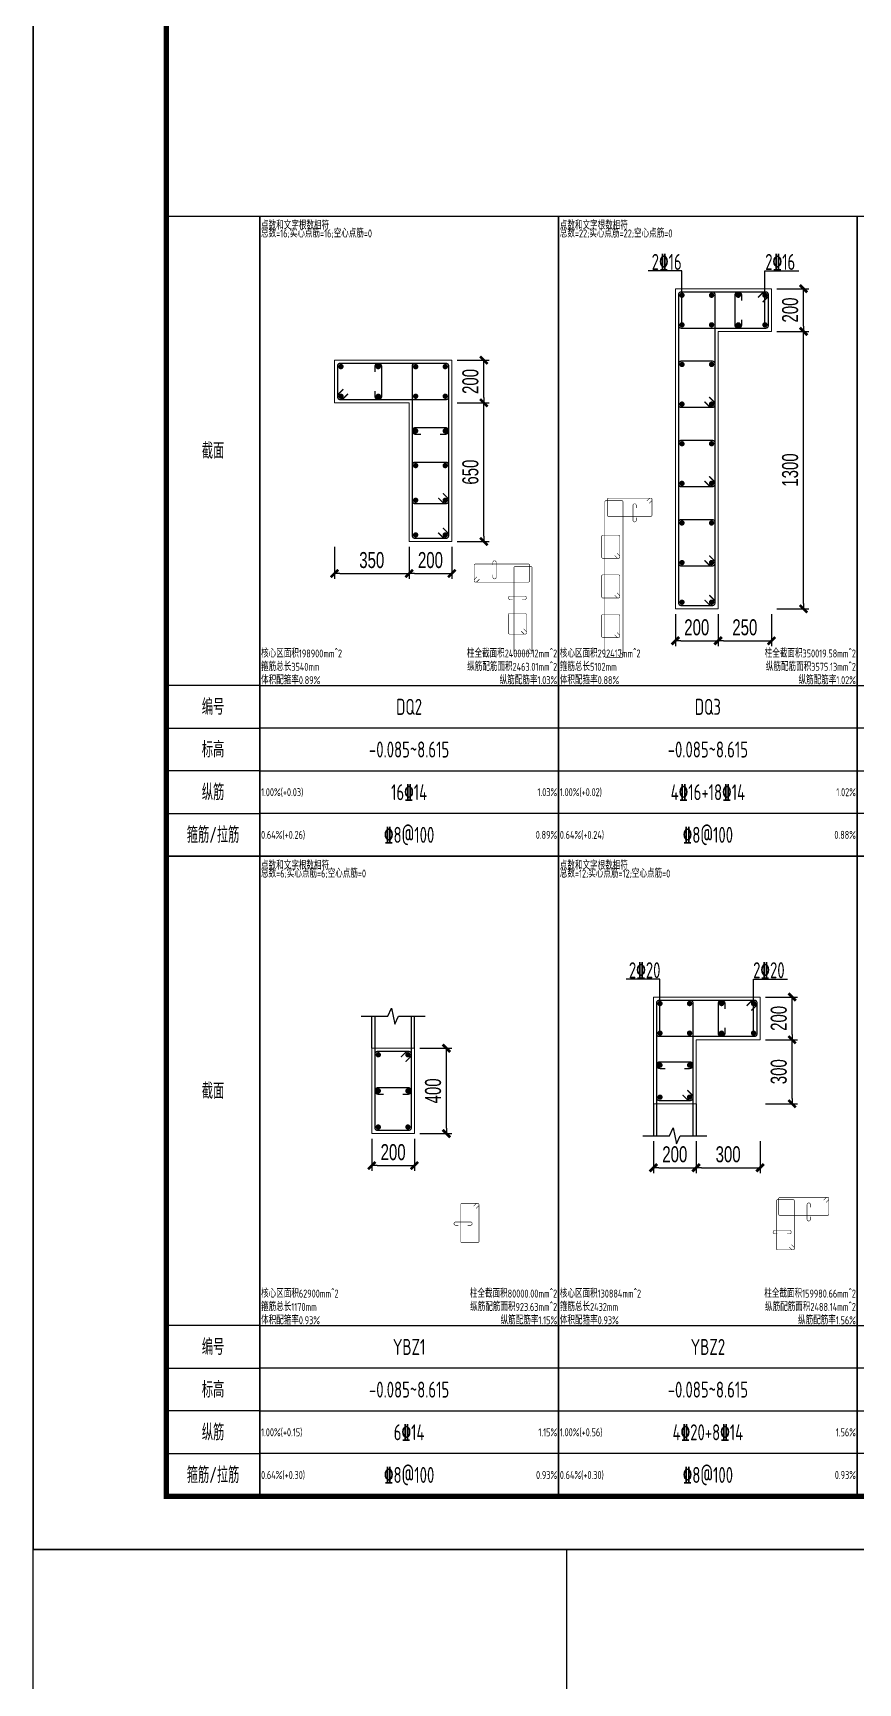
# Model space of a CAD drawing. Extents: x 393367 to 3005760, y 4998 to 826018.
# Drawn here: x 2339893 to 2355357, y 456062 to 486994 of the extents above; entities that cross this region are included whole.
import ezdxf
from ezdxf.enums import TextEntityAlignment as Align

# ---------------------------------------------------------------- set-up
doc = ezdxf.new("R2010")
doc.units = 0
doc.header["$LTSCALE"] = 1000
doc.layers.get('0').update_dxf_attribs({"linetype": 'CONTINUOUS'})
doc.layers.get('Defpoints').update_dxf_attribs({"linetype": 'CONTINUOUS'})
for name, color, linetype in [('-TK', 7, 'CONTINUOUS'), ('DIM', 3, 'CONTINUOUS'), ('link-墙筋', 6, 'CONTINUOUS'), ('outline-pdx', 7, 'CONTINUOUS'), ('TAB', 7, 'CONTINUOUS'), ('tab-表头', 127, 'CONTINUOUS'), ('z-计算配筋', 7, 'CONTINUOUS'), ('z-详图标注', 3, 'CONTINUOUS')]:
    doc.layers.add(name, color=color, linetype=linetype)
for name, color, linetype, lineweight in [('link', 6, 'CONTINUOUS', 18), ('outline', 7, 'CONTINUOUS', 18), ('REIN', 1, 'CONTINUOUS', 18)]:
    doc.layers.add(name, color=color, linetype=linetype, lineweight=lineweight)
doc.layers.add('yichutu', color=7, linetype='CONTINUOUS', true_color=0xffffff, plot=False)
doc.layers.add('配箍校核', color=34, linetype='CONTINUOUS', plot=False)
doc.styles.add('BW_Dim', font='Bweng.shx', dxfattribs={"width": 0.7, "bigfont": 'hztxt.shx'})
doc.styles.add('BW_Rein', font='Tssdeng.shx', dxfattribs={"width": 0.7, "bigfont": 'hztxt.shx'})
doc.styles.add('TSSD_Rein', font='Tssdeng.shx', dxfattribs={"width": 0.7, "bigfont": 'hztxt.shx'})
doc.dimstyles.new('Cyz_25_100', dxfattribs={"dimtxt": 300, "dimasz": 100, "dimexe": 100, "dimexo": 100, "dimgap": 100, "dimtad": 1, "dimdec": 0, "dimlfac": 0.25, "dimzin": 0, "dimdsep": 46, "dimtxsty": 'BW_Dim', "dimblk": '_bwk', "dimcen": 0, "dimclrt": 7, "dimadec": 0, "dimazin": 0, "dimtfac": 1, "dimtdec": 0, "dimtix": 1, "dimtmove": 2, "dimatfit": 0, "dimfxl": 1, "dimtolj": 1, "dimtzin": 0, "dimarcsym": 0})

# ---------------------------------------------------------------- blocks, each defined once
blk = doc.blocks.new('_bwk')
blk.add_line((-1, 0), (0, 0))
at = {"const_width": 0.5}
blk.add_lwpolyline([(-0.7, -0.7), (0.7, 0.7)], dxfattribs=at)
blk = doc.blocks.new('*D136')
at = {"layer": 'Defpoints', "color": 0}
for p in [(2347743, 480062), (2348343, 480062), (2347743, 477462)]:
    blk.add_point(p, dxfattribs=at)
at = {"layer": 'z-详图标注', "color": 0, "lineweight": -2}
for p, q in [((2347843, 480062), (2348443, 480062)), ((2348343, 477562), (2348343, 479962)), ((2347843, 477462), (2348443, 477462))]:
    blk.add_line(p, q, dxfattribs=at)
at = {"layer": 'z-详图标注', "color": 0, "lineweight": -2, "xscale": 100, "yscale": 100, "zscale": 100}
for p, rotation in [((2348343, 480062), 90), ((2348343, 477462), 270)]:
    blk.add_blockref('_bwk', p, dxfattribs=dict(at, rotation=rotation))
at = {"layer": 'z-详图标注', "color": 7, "insert": (2348093, 478762), "char_height": 300, "attachment_point": 5, "rotation": 90, "style": 'BW_Dim'}
blk.add_mtext('\\A1;650', dxfattribs=at)
blk = doc.blocks.new('*D137')
at = {"layer": 'Defpoints', "color": 0}
for p in [(2347743, 480862), (2348343, 480862), (2347743, 480062)]:
    blk.add_point(p, dxfattribs=at)
at = {"layer": 'z-详图标注', "color": 0, "lineweight": -2}
for p, q in [((2347843, 480862), (2348443, 480862)), ((2348343, 480162), (2348343, 480762)), ((2347843, 480062), (2348443, 480062))]:
    blk.add_line(p, q, dxfattribs=at)
at = {"layer": 'z-详图标注', "color": 0, "lineweight": -2, "xscale": 100, "yscale": 100, "zscale": 100}
for p, rotation in [((2348343, 480862), 90), ((2348343, 480062), 270)]:
    blk.add_blockref('_bwk', p, dxfattribs=dict(at, rotation=rotation))
at = {"layer": 'z-详图标注', "color": 7, "insert": (2348093, 480462), "char_height": 300, "attachment_point": 5, "rotation": 90, "style": 'BW_Dim'}
blk.add_mtext('\\A1;200', dxfattribs=at)
blk = doc.blocks.new('*D138')
at = {"layer": 'Defpoints', "color": 0}
for p in [(2345543, 477462), (2346943, 477462), (2346943, 476862)]:
    blk.add_point(p, dxfattribs=at)
at = {"layer": 'z-详图标注', "color": 0, "lineweight": -2}
for p, q in [((2345543, 477362), (2345543, 476762)), ((2346943, 477362), (2346943, 476762)), ((2345643, 476862), (2346843, 476862))]:
    blk.add_line(p, q, dxfattribs=at)
at = {"layer": 'z-详图标注', "color": 0, "lineweight": -2, "xscale": 100, "yscale": 100, "zscale": 100, "rotation": 180}
blk.add_blockref('_bwk', (2345543, 476862), dxfattribs=at)
at = {"layer": 'z-详图标注', "color": 0, "lineweight": -2, "xscale": 100, "yscale": 100, "zscale": 100}
blk.add_blockref('_bwk', (2346943, 476862), dxfattribs=at)
at = {"layer": 'z-详图标注', "color": 7, "insert": (2346243, 477112), "char_height": 300, "attachment_point": 5, "style": 'BW_Dim'}
blk.add_mtext('\\A1;350', dxfattribs=at)
blk = doc.blocks.new('*D139')
at = {"layer": 'Defpoints', "color": 0}
for p in [(2346943, 477462), (2347743, 477462), (2347743, 476862)]:
    blk.add_point(p, dxfattribs=at)
at = {"layer": 'z-详图标注', "color": 0, "lineweight": -2}
for p, q in [((2346943, 477362), (2346943, 476762)), ((2347743, 477362), (2347743, 476762)), ((2347043, 476862), (2347643, 476862))]:
    blk.add_line(p, q, dxfattribs=at)
at = {"layer": 'z-详图标注', "color": 0, "lineweight": -2, "xscale": 100, "yscale": 100, "zscale": 100, "rotation": 180}
blk.add_blockref('_bwk', (2346943, 476862), dxfattribs=at)
at = {"layer": 'z-详图标注', "color": 0, "lineweight": -2, "xscale": 100, "yscale": 100, "zscale": 100}
blk.add_blockref('_bwk', (2347743, 476862), dxfattribs=at)
at = {"layer": 'z-详图标注', "color": 7, "insert": (2347343, 477112), "char_height": 300, "attachment_point": 5, "style": 'BW_Dim'}
blk.add_mtext('\\A1;200', dxfattribs=at)
blk = doc.blocks.new('*D185')
at = {"layer": 'Defpoints', "color": 0, "transparency": 16777216}
for p in [(2347043, 467962), (2347643, 467962), (2347043, 466362)]:
    blk.add_point(p, dxfattribs=at)
at = {"layer": 'z-详图标注', "color": 0, "lineweight": -2, "transparency": 16777216}
for p, q in [((2347143, 467962), (2347743, 467962)), ((2347643, 466462), (2347643, 467862)), ((2347143, 466362), (2347743, 466362))]:
    blk.add_line(p, q, dxfattribs=at)
at = {"layer": 'z-详图标注', "color": 0, "lineweight": -2, "transparency": 16777216, "xscale": 100, "yscale": 100, "zscale": 100}
for p, rotation in [((2347643, 467962), 90), ((2347643, 466362), 270)]:
    blk.add_blockref('_bwk', p, dxfattribs=dict(at, rotation=rotation))
at = {"layer": 'z-详图标注', "color": 7, "transparency": 16777216, "insert": (2347393, 467162), "char_height": 300, "attachment_point": 5, "rotation": 90, "style": 'BW_Dim'}
blk.add_mtext('\\A1;400', dxfattribs=at)
blk = doc.blocks.new('*D186')
at = {"layer": 'Defpoints', "color": 0, "transparency": 16777216}
for p in [(2346243, 466362), (2347043, 466362), (2347043, 465762)]:
    blk.add_point(p, dxfattribs=at)
at = {"layer": 'z-详图标注', "color": 0, "lineweight": -2, "transparency": 16777216}
for p, q in [((2346243, 466262), (2346243, 465662)), ((2347043, 466262), (2347043, 465662)), ((2346343, 465762), (2346943, 465762))]:
    blk.add_line(p, q, dxfattribs=at)
at = {"layer": 'z-详图标注', "color": 0, "lineweight": -2, "transparency": 16777216, "xscale": 100, "yscale": 100, "zscale": 100, "rotation": 180}
blk.add_blockref('_bwk', (2346243, 465762), dxfattribs=at)
at = {"layer": 'z-详图标注', "color": 0, "lineweight": -2, "transparency": 16777216, "xscale": 100, "yscale": 100, "zscale": 100}
blk.add_blockref('_bwk', (2347043, 465762), dxfattribs=at)
at = {"layer": 'z-详图标注', "color": 7, "transparency": 16777216, "insert": (2346643, 466012), "char_height": 300, "attachment_point": 5, "style": 'BW_Dim'}
blk.add_mtext('\\A1;200', dxfattribs=at)
blk = doc.blocks.new('*D187')
at = {"layer": 'Defpoints', "color": 0, "transparency": 16777216}
for p in [(2353523, 468122), (2354123, 468122), (2353523, 466922)]:
    blk.add_point(p, dxfattribs=at)
at = {"layer": 'z-详图标注', "color": 0, "lineweight": -2, "transparency": 16777216}
for p, q in [((2353623, 468122), (2354223, 468122)), ((2354123, 467022), (2354123, 468022)), ((2353623, 466922), (2354223, 466922))]:
    blk.add_line(p, q, dxfattribs=at)
at = {"layer": 'z-详图标注', "color": 0, "lineweight": -2, "transparency": 16777216, "xscale": 100, "yscale": 100, "zscale": 100}
for p, rotation in [((2354123, 468122), 90), ((2354123, 466922), 270)]:
    blk.add_blockref('_bwk', p, dxfattribs=dict(at, rotation=rotation))
at = {"layer": 'z-详图标注', "color": 7, "transparency": 16777216, "insert": (2353873, 467522), "char_height": 300, "attachment_point": 5, "rotation": 90, "style": 'BW_Dim'}
blk.add_mtext('\\A1;300', dxfattribs=at)
blk = doc.blocks.new('*D188')
at = {"layer": 'Defpoints', "color": 0, "transparency": 16777216}
for p in [(2353523, 468922), (2354123, 468922), (2353523, 468122)]:
    blk.add_point(p, dxfattribs=at)
at = {"layer": 'z-详图标注', "color": 0, "lineweight": -2, "transparency": 16777216}
for p, q in [((2353623, 468922), (2354223, 468922)), ((2354123, 468222), (2354123, 468822)), ((2353623, 468122), (2354223, 468122))]:
    blk.add_line(p, q, dxfattribs=at)
at = {"layer": 'z-详图标注', "color": 0, "lineweight": -2, "transparency": 16777216, "xscale": 100, "yscale": 100, "zscale": 100}
for p, rotation in [((2354123, 468922), 90), ((2354123, 468122), 270)]:
    blk.add_blockref('_bwk', p, dxfattribs=dict(at, rotation=rotation))
at = {"layer": 'z-详图标注', "color": 7, "transparency": 16777216, "insert": (2353873, 468522), "char_height": 300, "attachment_point": 5, "rotation": 90, "style": 'BW_Dim'}
blk.add_mtext('\\A1;200', dxfattribs=at)
blk = doc.blocks.new('*D189')
at = {"layer": 'Defpoints', "color": 0, "transparency": 16777216}
for p in [(2351523, 466322), (2352323, 466322), (2352323, 465722)]:
    blk.add_point(p, dxfattribs=at)
at = {"layer": 'z-详图标注', "color": 0, "lineweight": -2, "transparency": 16777216}
for p, q in [((2351523, 466222), (2351523, 465622)), ((2352323, 466222), (2352323, 465622)), ((2351623, 465722), (2352223, 465722))]:
    blk.add_line(p, q, dxfattribs=at)
at = {"layer": 'z-详图标注', "color": 0, "lineweight": -2, "transparency": 16777216, "xscale": 100, "yscale": 100, "zscale": 100, "rotation": 180}
blk.add_blockref('_bwk', (2351523, 465722), dxfattribs=at)
at = {"layer": 'z-详图标注', "color": 0, "lineweight": -2, "transparency": 16777216, "xscale": 100, "yscale": 100, "zscale": 100}
blk.add_blockref('_bwk', (2352323, 465722), dxfattribs=at)
at = {"layer": 'z-详图标注', "color": 7, "transparency": 16777216, "insert": (2351923, 465972), "char_height": 300, "attachment_point": 5, "style": 'BW_Dim'}
blk.add_mtext('\\A1;200', dxfattribs=at)
blk = doc.blocks.new('*D190')
at = {"layer": 'Defpoints', "color": 0, "transparency": 16777216}
for p in [(2352323, 466322), (2353523, 466322), (2353523, 465722)]:
    blk.add_point(p, dxfattribs=at)
at = {"layer": 'z-详图标注', "color": 0, "lineweight": -2, "transparency": 16777216}
for p, q in [((2352323, 466222), (2352323, 465622)), ((2353523, 466222), (2353523, 465622)), ((2352423, 465722), (2353423, 465722))]:
    blk.add_line(p, q, dxfattribs=at)
at = {"layer": 'z-详图标注', "color": 0, "lineweight": -2, "transparency": 16777216, "xscale": 100, "yscale": 100, "zscale": 100, "rotation": 180}
blk.add_blockref('_bwk', (2352323, 465722), dxfattribs=at)
at = {"layer": 'z-详图标注', "color": 0, "lineweight": -2, "transparency": 16777216, "xscale": 100, "yscale": 100, "zscale": 100}
blk.add_blockref('_bwk', (2353523, 465722), dxfattribs=at)
at = {"layer": 'z-详图标注', "color": 7, "transparency": 16777216, "insert": (2352923, 465972), "char_height": 300, "attachment_point": 5, "style": 'BW_Dim'}
blk.add_mtext('\\A1;300', dxfattribs=at)
blk = doc.blocks.new('A1')
blk.add_lwpolyline([(0, 59400), (0, 0), (84100, 0), (84100, 59400)], close=True)
at = {"const_width": 100}
blk.add_lwpolyline([(2500, 58400), (2500, 1000), (83100, 1000), (83100, 58400)], close=True, dxfattribs=at)
blk = doc.blocks.new('*D490')
at = {"layer": 'Defpoints', "color": 0}
for p in [(2353736, 481401), (2354336, 481401), (2353736, 476201)]:
    blk.add_point(p, dxfattribs=at)
at = {"layer": 'z-详图标注', "color": 0, "lineweight": -2}
for p, q in [((2353836, 481401), (2354436, 481401)), ((2354336, 476301), (2354336, 481301)), ((2353836, 476201), (2354436, 476201))]:
    blk.add_line(p, q, dxfattribs=at)
at = {"layer": 'z-详图标注', "color": 0, "lineweight": -2, "xscale": 100, "yscale": 100, "zscale": 100}
for p, rotation in [((2354336, 481401), 90), ((2354336, 476201), 270)]:
    blk.add_blockref('_bwk', p, dxfattribs=dict(at, rotation=rotation))
at = {"layer": 'z-详图标注', "color": 7, "insert": (2354086, 478801), "char_height": 300, "attachment_point": 5, "rotation": 90, "style": 'BW_Dim'}
blk.add_mtext('\\A1;1300', dxfattribs=at)
blk = doc.blocks.new('*D491')
at = {"layer": 'Defpoints', "color": 0}
for p in [(2353736, 482201), (2354336, 482201), (2353736, 481401)]:
    blk.add_point(p, dxfattribs=at)
at = {"layer": 'z-详图标注', "color": 0, "lineweight": -2}
for p, q in [((2353836, 482201), (2354436, 482201)), ((2354336, 481501), (2354336, 482101)), ((2353836, 481401), (2354436, 481401))]:
    blk.add_line(p, q, dxfattribs=at)
at = {"layer": 'z-详图标注', "color": 0, "lineweight": -2, "xscale": 100, "yscale": 100, "zscale": 100}
for p, rotation in [((2354336, 482201), 90), ((2354336, 481401), 270)]:
    blk.add_blockref('_bwk', p, dxfattribs=dict(at, rotation=rotation))
at = {"layer": 'z-详图标注', "color": 7, "insert": (2354086, 481801), "char_height": 300, "attachment_point": 5, "rotation": 90, "style": 'BW_Dim'}
blk.add_mtext('\\A1;200', dxfattribs=at)
blk = doc.blocks.new('*D492')
at = {"layer": 'Defpoints', "color": 0}
for p in [(2351935, 476201), (2352735, 476201), (2352735, 475601)]:
    blk.add_point(p, dxfattribs=at)
at = {"layer": 'z-详图标注', "color": 0, "lineweight": -2}
for p, q in [((2351935, 476101), (2351935, 475501)), ((2352735, 476101), (2352735, 475501)), ((2352035, 475601), (2352635, 475601))]:
    blk.add_line(p, q, dxfattribs=at)
at = {"layer": 'z-详图标注', "color": 0, "lineweight": -2, "xscale": 100, "yscale": 100, "zscale": 100, "rotation": 180}
blk.add_blockref('_bwk', (2351935, 475601), dxfattribs=at)
at = {"layer": 'z-详图标注', "color": 0, "lineweight": -2, "xscale": 100, "yscale": 100, "zscale": 100}
blk.add_blockref('_bwk', (2352735, 475601), dxfattribs=at)
at = {"layer": 'z-详图标注', "color": 7, "insert": (2352335, 475851), "char_height": 300, "attachment_point": 5, "style": 'BW_Dim'}
blk.add_mtext('\\A1;200', dxfattribs=at)
blk = doc.blocks.new('*D493')
at = {"layer": 'Defpoints', "color": 0}
for p in [(2352735, 476201), (2353736, 476201), (2353736, 475601)]:
    blk.add_point(p, dxfattribs=at)
at = {"layer": 'z-详图标注', "color": 0, "lineweight": -2}
for p, q in [((2352735, 476101), (2352735, 475501)), ((2353736, 476101), (2353736, 475501)), ((2352835, 475601), (2353636, 475601))]:
    blk.add_line(p, q, dxfattribs=at)
at = {"layer": 'z-详图标注', "color": 0, "lineweight": -2, "xscale": 100, "yscale": 100, "zscale": 100, "rotation": 180}
blk.add_blockref('_bwk', (2352735, 475601), dxfattribs=at)
at = {"layer": 'z-详图标注', "color": 0, "lineweight": -2, "xscale": 100, "yscale": 100, "zscale": 100}
blk.add_blockref('_bwk', (2353736, 475601), dxfattribs=at)
at = {"layer": 'z-详图标注', "color": 7, "insert": (2353236, 475851), "char_height": 300, "attachment_point": 5, "style": 'BW_Dim'}
blk.add_mtext('\\A1;250', dxfattribs=at)
blk = doc.blocks.new('yct-841-594-84100-59400-100-1000')
at = {"layer": 'yichutu', "color": 7, "true_color": 0xffffff}
blk.add_lwpolyline([(0, 0), (0, 59400), (84100, 59400), (84100, 0)], close=True, dxfattribs=at)

msp = doc.modelspace()

# ---------------------------------------------------------------- linework, layer by layer
at = {"layer": '-TK'}
msp.add_line((2342393.38356, 458562.12225), (2415993.38356, 458562.12225), dxfattribs=at)
at = {"layer": 'DIM', "color": 5, "linetype": 'ByBlock'}
msp.add_lwpolyline([(2339893.38356, 458562.12225), (2349893.38356, 458562.12225), (2349893.38356, 448562.12225), (2339893.38356, 448562.12225)], close=True, dxfattribs=at)
at = {"layer": 'link', "color": 1}
for points, const_width in [([(2353569.77472, 481946.23555), (2353661.6986, 482038.15943, 0.1989123674), (2353675.75748, 482072.10056), (2353675.75748, 482092.60666, 0.4142135624), (2353627.75748, 482140.60666), (2352043.36646, 482140.60666, 0.4142135624), (2351995.36646, 482092.60666), (2351995.36646, 481508.60666, 0.4142135624), (2352043.36646, 481460.60666), (2353627.75748, 481460.60666, 0.4142135624), (2353675.75748, 481508.60666), (2353675.75748, 482092.60666, 0.4142135624), (2353627.75748, 482140.60666), (2353607.25138, 482140.60666, 0.1989123674), (2353573.31025, 482126.54778), (2353481.38637, 482034.6239)], 25), ([(2352480.99536, 476366.58878), (2352572.91924, 476274.6649, 0.1989123674), (2352606.86037, 476260.60603), (2352627.36646, 476260.60603, 0.4142135624), (2352675.36646, 476308.60603), (2352675.36646, 482092.60666, 0.4142135624), (2352627.36646, 482140.60666), (2352043.36646, 482140.60666, 0.4142135624), (2351995.36646, 482092.60666), (2351995.36646, 476308.60603, 0.4142135624), (2352043.36646, 476260.60603), (2352627.36646, 476260.60603, 0.4142135624), (2352675.36646, 476308.60603), (2352675.36646, 476329.11212, 0.1989123674), (2352661.30759, 476363.05325), (2352569.38371, 476454.97713)], 25), ([(2345709.36631, 480316.49455), (2345617.44243, 480224.57066, 0.1989123674), (2345603.38356, 480190.62954), (2345603.38356, 480170.12344, 0.4142135624), (2345651.38356, 480122.12344), (2347635.38355, 480122.12344, 0.4142135624), (2347683.38355, 480170.12344), (2347683.38355, 480754.12344, 0.4142135624), (2347635.38355, 480802.12344), (2345651.38356, 480802.12344, 0.4142135624), (2345603.38356, 480754.12344), (2345603.38356, 480170.12344, 0.4142135624), (2345651.38356, 480122.12344), (2345671.88965, 480122.12344, 0.1989123674), (2345705.83078, 480136.18232), (2345797.75466, 480228.1062)], 25), ([(2347489.01245, 477628.10381), (2347580.93633, 477536.17993, 0.1989123674), (2347614.87746, 477522.12105), (2347635.38355, 477522.12105, 0.4142135624), (2347683.38355, 477570.12105), (2347683.38355, 480754.12344, 0.4142135624), (2347635.38355, 480802.12344), (2347051.38355, 480802.12344, 0.4142135624), (2347003.38355, 480754.12344), (2347003.38355, 477570.12105, 0.4142135624), (2347051.38355, 477522.12105), (2347635.38355, 477522.12105, 0.4142135624), (2347683.38355, 477570.12105), (2347683.38355, 477590.62715, 0.1989123674), (2347669.32468, 477624.56828), (2347577.4008, 477716.49216)], 25), ([(2350855.01112, 475341.80736), (2350900.97306, 475295.84542, 0.1989123674), (2350917.94363, 475288.81598), (2350928.19667, 475288.81598, 0.4142135624), (2350952.19667, 475312.81598), (2350952.19667, 478204.81629, 0.4142135624), (2350928.19667, 478228.81629), (2350636.19667, 478228.81629, 0.4142135624), (2350612.19667, 478204.81629), (2350612.19667, 475312.81598, 0.4142135624), (2350636.19667, 475288.81598), (2350928.19667, 475288.81598, 0.4142135624), (2350952.19667, 475312.81598), (2350952.19667, 475323.06903, 0.1989123674), (2350945.16724, 475340.03959), (2350899.2053, 475386.00153)], 10), ([(2351444.4008, 478176.63074), (2351490.36274, 478222.59268, 0.1989123674), (2351497.39218, 478239.56325), (2351497.39218, 478249.81629, 0.4142135624), (2351473.39218, 478273.81629), (2350681.19667, 478273.81629, 0.4142135624), (2350657.19667, 478249.81629), (2350657.19667, 477957.81629, 0.4142135624), (2350681.19667, 477933.81629), (2351473.39218, 477933.81629, 0.4142135624), (2351497.39218, 477957.81629), (2351497.39218, 478249.81629, 0.4142135624), (2351473.39218, 478273.81629), (2351463.13913, 478273.81629, 0.1989123674), (2351446.16857, 478266.78686), (2351400.20663, 478220.82492)], 10), ([(2348216.29273, 476797.56727), (2348170.33079, 476751.60533, 0.1989123674), (2348163.30135, 476734.63476), (2348163.30135, 476724.38172, 0.4142135624), (2348187.30135, 476700.38172), (2349179.30135, 476700.38172, 0.4142135624), (2349203.30135, 476724.38172), (2349203.30135, 477016.38172, 0.4142135624), (2349179.30135, 477040.38172), (2348187.30135, 477040.38172, 0.4142135624), (2348163.30135, 477016.38172), (2348163.30135, 476724.38172, 0.4142135624), (2348187.30135, 476700.38172), (2348197.5544, 476700.38172, 0.1989123674), (2348214.52496, 476707.41115), (2348260.4869, 476753.37309)], 10), ([(2349151.11579, 475408.3719), (2349197.07774, 475362.40996, 0.1989123674), (2349214.0483, 475355.38052), (2349224.30135, 475355.38052, 0.4142135624), (2349248.30135, 475379.38052), (2349248.30135, 476971.38172, 0.4142135624), (2349224.30135, 476995.38172), (2348932.30135, 476995.38172, 0.4142135624), (2348908.30135, 476971.38172), (2348908.30135, 475379.38052, 0.4142135624), (2348932.30135, 475355.38052), (2349224.30135, 475355.38052, 0.4142135624), (2349248.30135, 475379.38052), (2349248.30135, 475389.63357, 0.1989123674), (2349241.27191, 475406.60413), (2349195.30997, 475452.56607)], 10), ([(2353356.74605, 468667.63818), (2353448.66993, 468759.56206, 0.1989123674), (2353462.7288, 468793.50319), (2353462.7288, 468814.00929, 0.4142135624), (2353414.7288, 468862.00929), (2351631.1155, 468862.00929, 0.4142135624), (2351583.1155, 468814.00929), (2351583.1155, 468230.00929, 0.4142135624), (2351631.1155, 468182.00929), (2353414.7288, 468182.00929, 0.4142135624), (2353462.7288, 468230.00929), (2353462.7288, 468814.00929, 0.4142135624), (2353414.7288, 468862.00929), (2353394.22271, 468862.00929, 0.1989123674), (2353360.28158, 468847.95041), (2353268.3577, 468756.02653)], 25), ([(2352068.7444, 467087.99204), (2352160.66828, 466996.06816, 0.1989123674), (2352194.60941, 466982.00929), (2352215.1155, 466982.00929, 0.4142135624), (2352263.1155, 467030.00929), (2352263.1155, 468814.00929, 0.4142135624), (2352215.1155, 468862.00929), (2351631.1155, 468862.00929, 0.4142135624), (2351583.1155, 468814.00929), (2351583.1155, 467030.00929, 0.4142135624), (2351631.1155, 466982.00929), (2352215.1155, 466982.00929, 0.4142135624), (2352263.1155, 467030.00929), (2352263.1155, 467050.51538, 0.1989123674), (2352249.05663, 467084.45651), (2352157.13275, 467176.38039)], 25), ([(2346789.01245, 467796.13949), (2346880.93633, 467888.06337, -0.1989123674), (2346914.87746, 467902.12225), (2346935.38356, 467902.12225, -0.4142135624), (2346983.38356, 467854.12225), (2346983.38356, 466470.12225, -0.4142135624), (2346935.38356, 466422.12225), (2346351.38356, 466422.12225, -0.4142135624), (2346303.38356, 466470.12225), (2346303.38356, 467854.12225, -0.4142135624), (2346351.38356, 467902.12225), (2346935.38356, 467902.12225, -0.4142135624), (2346983.38356, 467854.12225), (2346983.38356, 467833.61615, -0.1989123674), (2346969.32468, 467799.67503), (2346877.4008, 467707.75115)], 25), ([(2348155.19249, 465002.43827), (2348201.15443, 465048.40021, -0.1989123674), (2348218.12499, 465055.42964), (2348228.37804, 465055.42964, -0.4142135624), (2348252.37804, 465031.42964), (2348252.37804, 464339.42964, -0.4142135624), (2348228.37804, 464315.42964), (2347936.37804, 464315.42964, -0.4142135624), (2347912.37804, 464339.42964), (2347912.37804, 465031.42964, -0.4142135624), (2347936.37804, 465055.42964), (2348228.37804, 465055.42964, -0.4142135624), (2348252.37804, 465031.42964), (2348252.37804, 465021.1766, -0.1989123674), (2348245.34861, 465004.20603), (2348199.38666, 464958.24409)], 10), ([(2354068.39712, 464235.63761), (2354114.35906, 464189.67567, 0.1989123674), (2354131.32962, 464182.64623), (2354141.58267, 464182.64623, 0.4142135624), (2354165.58267, 464206.64623), (2354165.58267, 465098.64623, 0.4142135624), (2354141.58267, 465122.64623), (2353849.58267, 465122.64623, 0.4142135624), (2353825.58267, 465098.64623), (2353825.58267, 464206.64623, 0.4142135624), (2353849.58267, 464182.64623), (2354141.58267, 464182.64623, 0.4142135624), (2354165.58267, 464206.64623), (2354165.58267, 464216.89928, 0.1989123674), (2354158.55323, 464233.86984), (2354112.59129, 464279.83178)], 10), ([(2354757.39794, 465070.46068), (2354803.35988, 465116.42262, 0.1989123674), (2354810.38932, 465133.39318), (2354810.38932, 465143.64623, 0.4142135624), (2354786.38932, 465167.64623), (2353894.58267, 465167.64623, 0.4142135624), (2353870.58267, 465143.64623), (2353870.58267, 464851.64623, 0.4142135624), (2353894.58267, 464827.64623), (2354786.38932, 464827.64623, 0.4142135624), (2354810.38932, 464851.64623), (2354810.38932, 465143.64623, 0.4142135624), (2354786.38932, 465167.64623), (2354776.13627, 465167.64623, 0.1989123674), (2354759.16571, 465160.61679), (2354713.20377, 465114.65485)], 10)]:
    msp.add_lwpolyline(points, format="xyb", dxfattribs=dict(at, const_width=const_width))
at = {"layer": 'link'}
for points, const_width in [([(2353175.56197, 481623.10666), (2353175.56197, 481523.10666, -1), (2353050.56197, 481523.10666), (2353050.56197, 482078.10666, -1), (2353175.56197, 482078.10666), (2353175.56197, 481978.10666)], 25), ([(2346303.38356, 480639.62344), (2346303.38356, 480739.62344, -1), (2346428.38356, 480739.62344), (2346428.38356, 480184.62344, -1), (2346303.38356, 480184.62344), (2346303.38356, 480284.62344)], 25), ([(2352569.38371, 480169.26329), (2352661.30759, 480077.33941, -0.1989123674), (2352675.36646, 480043.39829), (2352675.36646, 480022.89219, -0.4142135624), (2352627.36646, 479974.89219), (2352043.36646, 479974.89219, -0.4142135624), (2351995.36646, 480022.89219), (2351995.36646, 480794.74942, -0.4142135624), (2352043.36646, 480842.74942), (2352627.36646, 480842.74942, -0.4142135624), (2352675.36646, 480794.74942), (2352675.36646, 480022.89219, -0.4142135624), (2352627.36646, 479974.89219), (2352606.86037, 479974.89219, -0.1989123674), (2352572.91924, 479988.95106), (2352480.99536, 480080.87495)], 25), ([(2347165.88355, 479472.12285), (2347065.88355, 479472.12285, -1), (2347065.88355, 479597.12285), (2347620.88355, 479597.12285, -1), (2347620.88355, 479472.12285), (2347520.88355, 479472.12285)], 25), ([(2352569.38371, 478683.54883), (2352661.30759, 478591.62495, -0.1989123674), (2352675.36646, 478557.68382), (2352675.36646, 478537.17773, -0.4142135624), (2352627.36646, 478489.17773), (2352043.36646, 478489.17773, -0.4142135624), (2351995.36646, 478537.17773), (2351995.36646, 479309.03496, -0.4142135624), (2352043.36646, 479357.03496), (2352627.36646, 479357.03496, -0.4142135624), (2352675.36646, 479309.03496), (2352675.36646, 478537.17773, -0.4142135624), (2352627.36646, 478489.17773), (2352606.86037, 478489.17773, -0.1989123674), (2352572.91924, 478503.2366), (2352480.99536, 478595.16048)], 25), ([(2347577.4008, 478366.49276), (2347669.32468, 478274.56887, -0.1989123674), (2347683.38355, 478240.62775), (2347683.38355, 478220.12165, -0.4142135624), (2347635.38355, 478172.12165), (2347051.38355, 478172.12165, -0.4142135624), (2347003.38355, 478220.12165), (2347003.38355, 478899.12225, -0.4142135624), (2347051.38355, 478947.12225), (2347635.38355, 478947.12225, -0.4142135624), (2347683.38355, 478899.12225), (2347683.38355, 478220.12165, -0.4142135624), (2347635.38355, 478172.12165), (2347614.87746, 478172.12165, -0.1989123674), (2347580.93633, 478186.18053), (2347489.01245, 478278.10441)], 25), ([(2351202.29443, 477910.06629), (2351202.29443, 477860.06629, -1), (2351139.79443, 477860.06629), (2351139.79443, 478137.56629, -1), (2351202.29443, 478137.56629), (2351202.29443, 478087.56629)], 10), ([(2352569.38371, 477197.83436), (2352661.30759, 477105.91048, -0.1989123674), (2352675.36646, 477071.96936), (2352675.36646, 477051.46326, -0.4142135624), (2352627.36646, 477003.46326), (2352043.36646, 477003.46326, -0.4142135624), (2351995.36646, 477051.46326), (2351995.36646, 477823.32049, -0.4142135624), (2352043.36646, 477871.32049), (2352627.36646, 477871.32049, -0.4142135624), (2352675.36646, 477823.32049), (2352675.36646, 477051.46326, -0.4142135624), (2352627.36646, 477003.46326), (2352606.86037, 477003.46326, -0.1989123674), (2352572.91924, 477017.52213), (2352480.99536, 477109.44602)], 25), ([(2350839.2053, 477243.14461), (2350885.16724, 477197.18267, -0.1989123674), (2350892.19667, 477180.21211), (2350892.19667, 477169.95906, -0.4142135624), (2350868.19667, 477145.95906), (2350576.19667, 477145.95906, -0.4142135624), (2350552.19667, 477169.95906), (2350552.19667, 477555.88768, -0.4142135624), (2350576.19667, 477579.88768), (2350868.19667, 477579.88768, -0.4142135624), (2350892.19667, 477555.88768), (2350892.19667, 477169.95906, -0.4142135624), (2350868.19667, 477145.95906), (2350857.94363, 477145.95906, -0.1989123674), (2350840.97306, 477152.9885), (2350795.01112, 477198.95044)], 10), ([(2348513.30135, 477019.13172), (2348513.30135, 477069.13172, -1), (2348575.80135, 477069.13172), (2348575.80135, 476791.63172, -1), (2348513.30135, 476791.63172), (2348513.30135, 476841.63172)], 10), ([(2350839.2053, 476500.28738), (2350885.16724, 476454.32544, -0.1989123674), (2350892.19667, 476437.35488), (2350892.19667, 476427.10183, -0.4142135624), (2350868.19667, 476403.10183), (2350576.19667, 476403.10183, -0.4142135624), (2350552.19667, 476427.10183), (2350552.19667, 476813.03045, -0.4142135624), (2350576.19667, 476837.03045), (2350868.19667, 476837.03045, -0.4142135624), (2350892.19667, 476813.03045), (2350892.19667, 476427.10183, -0.4142135624), (2350868.19667, 476403.10183), (2350857.94363, 476403.10183, -0.1989123674), (2350840.97306, 476410.13127), (2350795.01112, 476456.09321)], 10), ([(2348884.55135, 476375.38142), (2348834.55135, 476375.38142, -1), (2348834.55135, 476437.88142), (2349112.05135, 476437.88142, -1), (2349112.05135, 476375.38142), (2349062.05135, 476375.38142)], 10), ([(2349090.30997, 475822.56637), (2349136.27191, 475776.60443, -0.1989123674), (2349143.30135, 475759.63387), (2349143.30135, 475749.38082, -0.4142135624), (2349119.30135, 475725.38082), (2348827.30135, 475725.38082, -0.4142135624), (2348803.30135, 475749.38082), (2348803.30135, 476088.88112, -0.4142135624), (2348827.30135, 476112.88112), (2349119.30135, 476112.88112, -0.4142135624), (2349143.30135, 476088.88112), (2349143.30135, 475749.38082, -0.4142135624), (2349119.30135, 475725.38082), (2349109.0483, 475725.38082, -0.1989123674), (2349092.07774, 475732.41026), (2349046.11579, 475778.3722)], 10), ([(2350839.2053, 475757.43015), (2350885.16724, 475711.46821, -0.1989123674), (2350892.19667, 475694.49765), (2350892.19667, 475684.2446, -0.4142135624), (2350868.19667, 475660.2446), (2350576.19667, 475660.2446, -0.4142135624), (2350552.19667, 475684.2446), (2350552.19667, 476070.17321, -0.4142135624), (2350576.19667, 476094.17321), (2350868.19667, 476094.17321, -0.4142135624), (2350892.19667, 476070.17321), (2350892.19667, 475684.2446, -0.4142135624), (2350868.19667, 475660.2446), (2350857.94363, 475660.2446, -0.1989123674), (2350840.97306, 475667.27403), (2350795.01112, 475713.23598)], 10), ([(2352862.92215, 468344.50929), (2352862.92215, 468244.50929, -1), (2352737.92215, 468244.50929), (2352737.92215, 468799.50929, -1), (2352862.92215, 468799.50929), (2352862.92215, 468699.50929)], 25), ([(2351745.6155, 467582.00929), (2351645.6155, 467582.00929, -1), (2351645.6155, 467707.00929), (2352200.6155, 467707.00929, -1), (2352200.6155, 467582.00929), (2352100.6155, 467582.00929)], 25), ([(2346465.88356, 467099.62225), (2346365.88356, 467099.62225, -1), (2346365.88356, 467224.62225), (2346920.88356, 467224.62225, -1), (2346920.88356, 467099.62225), (2346820.88356, 467099.62225)], 25), ([(2354465.48599, 464803.89623), (2354465.48599, 464753.89623, -1), (2354402.98599, 464753.89623), (2354402.98599, 465031.39623, -1), (2354465.48599, 465031.39623), (2354465.48599, 464981.39623)], 10), ([(2347865.9612, 464642.91142), (2347815.9612, 464642.91142, -1), (2347815.9612, 464705.41142), (2348093.4612, 464705.41142, -1), (2348093.4612, 464642.91142), (2348043.4612, 464642.91142)], 10), ([(2353846.83267, 464482.64623), (2353796.83267, 464482.64623, -1), (2353796.83267, 464545.14623), (2354074.33267, 464545.14623, -1), (2354074.33267, 464482.64623), (2354024.33267, 464482.64623)], 10)]:
    msp.add_lwpolyline(points, format="xyb", dxfattribs=dict(at, const_width=const_width))
at = {"layer": 'link-墙筋', "const_width": 25}
for points in [[(2346303.38356, 467797.12225), (2346303.38356, 468562.12225)], [(2346983.38356, 467797.12225), (2346983.38356, 468562.12225)], [(2351583.1155, 467087.00929), (2351583.1155, 466322.00929)], [(2352263.1155, 467087.00929), (2352263.1155, 466322.00929)]]:
    msp.add_lwpolyline(points, dxfattribs=at)
at = {"layer": 'outline'}
for points in [[(2352735.36646, 481400.60666), (2352735.36646, 476200.60603), (2351935.36646, 476200.60603), (2351935.36646, 482200.60666), (2353735.75748, 482200.60666), (2353735.75748, 481400.60666)], [(2346943.38355, 480062.12344), (2345543.38356, 480062.12344), (2345543.38356, 480862.12344), (2347743.38355, 480862.12344), (2347743.38355, 477462.12105), (2346943.38355, 477462.12105)], [(2352323.1155, 468122.00929), (2352323.1155, 466922.00929), (2351523.1155, 466922.00929), (2351523.1155, 468922.00929), (2353522.7288, 468922.00929), (2353522.7288, 468122.00929)], [(2347043.38356, 467962.12225), (2346243.38356, 467962.12225), (2346243.38356, 466362.12225), (2347043.38356, 466362.12225)]]:
    msp.add_lwpolyline(points, close=True, dxfattribs=at)
at = {"layer": 'outline-pdx'}
for points in [[(2346043.38356, 468562.12225), (2346543.38356, 468562.12225), (2346613.38356, 468712.12225), (2346673.38356, 468412.12225), (2346743.38356, 468562.12225), (2347243.38356, 468562.12225)], [(2346243.38356, 467962.12225), (2346243.38356, 468562.12225)], [(2347043.38356, 467962.12225), (2347043.38356, 468562.12225)], [(2351523.1155, 466922.00929), (2351523.1155, 466322.00929)], [(2352323.1155, 466922.00929), (2352323.1155, 466322.00929)], [(2351323.1155, 466322.00929), (2351823.1155, 466322.00929), (2351893.1155, 466472.00929), (2351953.1155, 466172.00929), (2352023.1155, 466322.00929), (2352523.1155, 466322.00929)]]:
    msp.add_lwpolyline(points, dxfattribs=at)
at = {"layer": 'REIN', "const_width": 50}
for points in [[(2352032.86646, 482078.10666, 1), (2352082.86646, 482078.10666, 1)], [(2352587.86646, 482078.10666, 1), (2352637.86646, 482078.10666, 1)], [(2353088.06197, 482078.10666, 1), (2353138.06197, 482078.10666, 1)], [(2353588.25748, 482078.10666, 1), (2353638.25748, 482078.10666, 1)], [(2352032.86646, 481523.10666, 1), (2352082.86646, 481523.10666, 1)], [(2352587.86646, 481523.10666, 1), (2352637.86646, 481523.10666, 1)], [(2353088.06197, 481523.10666, 1), (2353138.06197, 481523.10666, 1)], [(2353588.25748, 481523.10666, 1), (2353638.25748, 481523.10666, 1)], [(2345640.88356, 480739.62344, 1), (2345690.88356, 480739.62344, 1)], [(2346340.88356, 480739.62344, 1), (2346390.88356, 480739.62344, 1)], [(2347040.88355, 480739.62344, 1), (2347090.88355, 480739.62344, 1)], [(2347595.88355, 480739.62344, 1), (2347645.88355, 480739.62344, 1)], [(2352032.86646, 480780.24942, 1), (2352082.86646, 480780.24942, 1)], [(2352587.86646, 480780.24942, 1), (2352637.86646, 480780.24942, 1)], [(2345640.88356, 480184.62344, 1), (2345690.88356, 480184.62344, 1)], [(2346340.88356, 480184.62344, 1), (2346390.88356, 480184.62344, 1)], [(2347040.88355, 480184.62344, 1), (2347090.88355, 480184.62344, 1)], [(2347595.88355, 480184.62344, 1), (2347645.88355, 480184.62344, 1)], [(2352032.86646, 480037.39219, 1), (2352082.86646, 480037.39219, 1)], [(2352587.86646, 480037.39219, 1), (2352637.86646, 480037.39219, 1)], [(2347040.88355, 479534.62285, 1), (2347090.88355, 479534.62285, 1)], [(2347595.88355, 479534.62285, 1), (2347645.88355, 479534.62285, 1)], [(2352032.86646, 479294.53496, 1), (2352082.86646, 479294.53496, 1)], [(2352587.86646, 479294.53496, 1), (2352637.86646, 479294.53496, 1)], [(2347040.88355, 478884.62225, 1), (2347090.88355, 478884.62225, 1)], [(2347595.88355, 478884.62225, 1), (2347645.88355, 478884.62225, 1)], [(2352032.86646, 478551.67773, 1), (2352082.86646, 478551.67773, 1)], [(2352587.86646, 478551.67773, 1), (2352637.86646, 478551.67773, 1)], [(2347040.88355, 478234.62165, 1), (2347090.88355, 478234.62165, 1)], [(2347595.88355, 478234.62165, 1), (2347645.88355, 478234.62165, 1)], [(2347040.88355, 477584.62105, 1), (2347090.88355, 477584.62105, 1)], [(2347595.88355, 477584.62105, 1), (2347645.88355, 477584.62105, 1)], [(2352032.86646, 477808.82049, 1), (2352082.86646, 477808.82049, 1)], [(2352587.86646, 477808.82049, 1), (2352637.86646, 477808.82049, 1)], [(2352032.86646, 477065.96326, 1), (2352082.86646, 477065.96326, 1)], [(2352587.86646, 477065.96326, 1), (2352637.86646, 477065.96326, 1)], [(2352032.86646, 476323.10603, 1), (2352082.86646, 476323.10603, 1)], [(2352587.86646, 476323.10603, 1), (2352637.86646, 476323.10603, 1)], [(2351620.6155, 468799.50929, 1), (2351670.6155, 468799.50929, 1)], [(2352175.6155, 468799.50929, 1), (2352225.6155, 468799.50929, 1)], [(2352775.42215, 468799.50929, 1), (2352825.42215, 468799.50929, 1)], [(2353375.2288, 468799.50929, 1), (2353425.2288, 468799.50929, 1)], [(2351620.6155, 468244.50929, 1), (2351670.6155, 468244.50929, 1)], [(2352175.6155, 468244.50929, 1), (2352225.6155, 468244.50929, 1)], [(2352775.42215, 468244.50929, 1), (2352825.42215, 468244.50929, 1)], [(2353375.2288, 468244.50929, 1), (2353425.2288, 468244.50929, 1)], [(2346340.88356, 467839.62225, 1), (2346390.88356, 467839.62225, 1)], [(2346895.88356, 467839.62225, 1), (2346945.88356, 467839.62225, 1)], [(2351620.6155, 467644.50929, 1), (2351670.6155, 467644.50929, 1)], [(2352175.6155, 467644.50929, 1), (2352225.6155, 467644.50929, 1)], [(2346340.88356, 467162.12225, 1), (2346390.88356, 467162.12225, 1)], [(2346895.88356, 467162.12225, 1), (2346945.88356, 467162.12225, 1)], [(2351620.6155, 467044.50929, 1), (2351670.6155, 467044.50929, 1)], [(2352175.6155, 467044.50929, 1), (2352225.6155, 467044.50929, 1)], [(2346340.88356, 466484.62225, 1), (2346390.88356, 466484.62225, 1)], [(2346895.88356, 466484.62225, 1), (2346945.88356, 466484.62225, 1)]]:
    msp.add_lwpolyline(points, format="xyb", close=True, dxfattribs=at)
at = {"layer": 'TAB'}
for points in [[(2344143.38356, 471562.12225), (2344143.38356, 483562.12225), (2349743.38356, 483562.12225), (2349743.38356, 471562.12225), (2344143.38356, 471562.12225), (2344143.38356, 474762.12225), (2349743.38356, 474762.12225), (2349743.38356, 473962.12225), (2344143.38356, 473962.12225), (2344143.38356, 473162.12225), (2349743.38356, 473162.12225), (2349743.38356, 472362.12225), (2344143.38356, 472362.12225), (2344143.38356, 471562.12225)], [(2349743.38356, 471562.12225), (2349743.38356, 483562.12225), (2355343.38356, 483562.12225), (2355343.38356, 471562.12225), (2349743.38356, 471562.12225), (2349743.38356, 474762.12225), (2355343.38356, 474762.12225), (2355343.38356, 473962.12225), (2349743.38356, 473962.12225), (2349743.38356, 473162.12225), (2355343.38356, 473162.12225), (2355343.38356, 472362.12225), (2349743.38356, 472362.12225), (2349743.38356, 471562.12225)], [(2355343.38356, 471562.12225), (2355343.38356, 483562.12225), (2360943.38356, 483562.12225), (2360943.38356, 471562.12225), (2355343.38356, 471562.12225), (2355343.38356, 474762.12225), (2360943.38356, 474762.12225), (2360943.38356, 473962.12225), (2355343.38356, 473962.12225), (2355343.38356, 473162.12225), (2360943.38356, 473162.12225), (2360943.38356, 472362.12225), (2355343.38356, 472362.12225), (2355343.38356, 471562.12225)], [(2344143.38356, 459562.12225), (2344143.38356, 471562.12225), (2349743.38356, 471562.12225), (2349743.38356, 459562.12225), (2344143.38356, 459562.12225), (2344143.38356, 462762.12225), (2349743.38356, 462762.12225), (2349743.38356, 461962.12225), (2344143.38356, 461962.12225), (2344143.38356, 461162.12225), (2349743.38356, 461162.12225), (2349743.38356, 460362.12225), (2344143.38356, 460362.12225), (2344143.38356, 459562.12225)], [(2349743.38356, 459562.12225), (2349743.38356, 471562.12225), (2355343.38356, 471562.12225), (2355343.38356, 459562.12225), (2349743.38356, 459562.12225), (2349743.38356, 462762.12225), (2355343.38356, 462762.12225), (2355343.38356, 461962.12225), (2349743.38356, 461962.12225), (2349743.38356, 461162.12225), (2355343.38356, 461162.12225), (2355343.38356, 460362.12225), (2349743.38356, 460362.12225), (2349743.38356, 459562.12225)], [(2355343.38356, 459562.12225), (2355343.38356, 471562.12225), (2360943.38356, 471562.12225), (2360943.38356, 459562.12225), (2355343.38356, 459562.12225), (2355343.38356, 462762.12225), (2360943.38356, 462762.12225), (2360943.38356, 461962.12225), (2355343.38356, 461962.12225), (2355343.38356, 461162.12225), (2360943.38356, 461162.12225), (2360943.38356, 460362.12225), (2355343.38356, 460362.12225), (2355343.38356, 459562.12225)]]:
    msp.add_lwpolyline(points, dxfattribs=at)
at = {"layer": 'tab-表头'}
for points in [[(2342393.38356, 471562.12225), (2342393.38356, 483562.12225), (2344143.38356, 483562.12225), (2344143.38356, 471562.12225), (2342393.38356, 471562.12225), (2342393.38356, 472362.12225), (2344143.38356, 472362.12225), (2344143.38356, 473162.12225), (2342393.38356, 473162.12225), (2342393.38356, 473962.12225), (2344143.38356, 473962.12225), (2344143.38356, 474762.12225), (2342393.38356, 474762.12225), (2342393.38356, 471562.12225)], [(2342393.38356, 459562.12225), (2342393.38356, 471562.12225), (2344143.38356, 471562.12225), (2344143.38356, 459562.12225), (2342393.38356, 459562.12225), (2342393.38356, 460362.12225), (2344143.38356, 460362.12225), (2344143.38356, 461162.12225), (2342393.38356, 461162.12225), (2342393.38356, 461962.12225), (2344143.38356, 461962.12225), (2344143.38356, 462762.12225), (2342393.38356, 462762.12225), (2342393.38356, 459562.12225)]]:
    msp.add_lwpolyline(points, dxfattribs=at)
at = {"layer": 'z-计算配筋'}
for p, q in [((2352057.86646, 482533.54439), (2351422.76798, 482533.54439)), ((2352057.86646, 481523.10666), (2352057.86646, 482533.54439)), ((2353613.25748, 481523.10666), (2353613.25748, 482533.54439)), ((2353613.25748, 482533.54439), (2354248.35596, 482533.54439)), ((2351645.6155, 469254.94702), (2351010.51702, 469254.94702)), ((2351645.6155, 468244.50929), (2351645.6155, 469254.94702)), ((2353400.2288, 468244.50929), (2353400.2288, 469254.94702)), ((2353400.2288, 469254.94702), (2354035.32728, 469254.94702))]:
    msp.add_line(p, q, dxfattribs=at)

# ---------------------------------------------------------------- block references
at = {"layer": '-TK'}
msp.add_blockref('A1', (2339893.38356, 458562.12225), dxfattribs=at)
at = {"layer": 'yichutu'}
msp.add_blockref('yct-841-594-84100-59400-100-1000', (2339893.38356, 458562.12225), dxfattribs=at)

# ---------------------------------------------------------------- texts
at = {"layer": 'tab-表头', "style": 'BW_Rein', "width": 0.7}
for s, p in [('截面', (2343268.38356, 479162.12225)), ('编号', (2343268.38356, 474362.12225)), ('标高', (2343268.38356, 473562.12225)), ('纵筋', (2343268.38356, 472762.12225)), ('箍筋/拉筋', (2343268.38356, 471962.12225)), ('截面', (2343268.38356, 467162.12225)), ('编号', (2343268.38356, 462362.12225)), ('标高', (2343268.38356, 461562.12225)), ('纵筋', (2343268.38356, 460762.12225)), ('箍筋/拉筋', (2343268.38356, 459962.12225))]:
    msp.add_text(s, height=300, dxfattribs=at).set_placement(p, align=Align.MIDDLE_CENTER)
at = {"layer": 'z-计算配筋', "style": 'TSSD_Rein', "width": 0.7}
for s, p in [('2%%13216', (2351771.13631, 482702.94457)), ('2%%13216', (2353899.98763, 482702.94457)), ('DQ2', (2346943.38356, 474362.12225)), ('DQ3', (2352543.38356, 474362.12225)), ('-0.085~8.615', (2346943.38356, 473562.12225)), ('-0.085~8.615', (2352543.38356, 473562.12225)), ('16%%13214', (2346943.38356, 472762.12225)), ('4%%13216+18%%13214', (2352543.38356, 472762.12225)), ('%%1328@100', (2346943.38356, 471962.12225)), ('%%1328@100', (2352543.38356, 471962.12225)), ('2%%13220', (2351358.88535, 469424.3472)), ('2%%13220', (2353686.95896, 469424.3472)), ('YBZ1', (2346943.38356, 462362.12225)), ('YBZ2', (2352543.38356, 462362.12225)), ('-0.085~8.615', (2346943.38356, 461562.12225)), ('-0.085~8.615', (2352543.38356, 461562.12225)), ('6%%13214', (2346943.38356, 460762.12225)), ('4%%13220+8%%13214', (2352543.38356, 460762.12225)), ('%%1328@100', (2346943.38356, 459962.12225)), ('%%1328@100', (2352543.38356, 459962.12225))]:
    msp.add_text(s, height=300, dxfattribs=at).set_placement(p, align=Align.MIDDLE_CENTER)
at = {"layer": '配箍校核', "style": 'BW_Rein', "width": 0.7}
for s, p in [('点数和文字根数相符', (2344168.38356, 483312.12225)), ('点数和文字根数相符', (2349768.38356, 483312.12225)), ('总数=16;实心点筋=16;空心点筋=0', (2344168.38356, 483162.12225)), ('总数=22;实心点筋=22;空心点筋=0', (2349768.38356, 483162.12225)), ('核心区面积198900mm^ 2', (2344168.38356, 475287.12225)), ('核心区面积292417mm^ 2', (2349768.38356, 475287.12225)), ('箍筋总长3540mm', (2344168.38356, 475037.12225)), ('箍筋总长5102mm', (2349768.38356, 475037.12225)), ('体积配箍率0.89%', (2344168.38356, 474787.12225)), ('体积配箍率0.88%', (2349768.38356, 474787.12225)), ('点数和文字根数相符', (2344168.38356, 471312.12225)), ('点数和文字根数相符', (2349768.38356, 471312.12225)), ('总数=6;实心点筋=6;空心点筋=0', (2344168.38356, 471162.12225)), ('总数=12;实心点筋=12;空心点筋=0', (2349768.38356, 471162.12225)), ('核心区面积62900mm^ 2', (2344168.38356, 463287.12225)), ('核心区面积130884mm^ 2', (2349768.38356, 463287.12225)), ('箍筋总长1170mm', (2344168.38356, 463037.12225)), ('箍筋总长2432mm', (2349768.38356, 463037.12225)), ('体积配箍率0.93%', (2344168.38356, 462787.12225)), ('体积配箍率0.93%', (2349768.38356, 462787.12225))]:
    msp.add_text(s, height=150, dxfattribs=at).set_placement(p)
for s, p in [('柱全截面积240000.12mm^ 2', (2349718.38356, 475287.12225)), ('柱全截面积350019.58mm^ 2', (2355318.38356, 475287.12225)), ('纵筋配筋面积2463.01mm^ 2', (2349718.38356, 475037.12225)), ('纵筋配筋面积3575.13mm^ 2', (2355318.38356, 475037.12225)), ('纵筋配筋率1.03%', (2349718.38356, 474787.12225)), ('纵筋配筋率1.02%', (2355318.38356, 474787.12225)), ('柱全截面积80000.00mm^ 2', (2349718.38356, 463287.12225)), ('柱全截面积159980.66mm^ 2', (2355318.38356, 463287.12225)), ('纵筋配筋面积923.63mm^ 2', (2349718.38356, 463037.12225)), ('纵筋配筋面积2488.14mm^ 2', (2355318.38356, 463037.12225)), ('纵筋配筋率1.15%', (2349718.38356, 462787.12225)), ('纵筋配筋率1.56%', (2355318.38356, 462787.12225))]:
    msp.add_text(s, height=150, dxfattribs=at).set_placement(p, align=Align.RIGHT)
for s, p in [('1.00%(+0.03)', (2344168.38356, 472762.12225)), ('1.00%(+0.02)', (2349768.38356, 472762.12225)), ('0.64%(+0.26)', (2344168.38356, 471962.12225)), ('0.64%(+0.24)', (2349768.38356, 471962.12225)), ('1.00%(+0.15)', (2344168.38356, 460762.12225)), ('1.00%(+0.56)', (2349768.38356, 460762.12225)), ('0.64%(+0.30)', (2344168.38356, 459962.12225)), ('0.64%(+0.30)', (2349768.38356, 459962.12225))]:
    msp.add_text(s, height=150, dxfattribs=at).set_placement(p, align=Align.MIDDLE_LEFT)
for s, p in [('1.03%', (2349718.38356, 472762.12225)), ('1.02%', (2355318.38356, 472762.12225)), ('0.89%', (2349718.38356, 471962.12225)), ('0.88%', (2355318.38356, 471962.12225)), ('1.15%', (2349718.38356, 460762.12225)), ('1.56%', (2355318.38356, 460762.12225)), ('0.93%', (2349718.38356, 459962.12225)), ('0.93%', (2355318.38356, 459962.12225))]:
    msp.add_text(s, height=150, dxfattribs=at).set_placement(p, align=Align.MIDDLE_RIGHT)

# ---------------------------------------------------------------- dimensions: what is measured, and where the dimension line sits
at = {"layer": 'z-详图标注'}
for base, p1, p2, picture, middle in [((2354335.75748, 482200.60666), (2353735.75748, 481400.60666), (2353735.75748, 482200.60666), '*D491', (2354085.75748, 481800.60666)), ((2354335.75748, 481400.60666), (2353735.75748, 476200.60603), (2353735.75748, 481400.60666), '*D490', (2354085.75748, 478800.60634)), ((2348343.38355, 480862.12344), (2347743.38355, 480062.12344), (2347743.38355, 480862.12344), '*D137', (2348093.38355, 480462.12344)), ((2348343.38355, 480062.12344), (2347743.38355, 477462.12105), (2347743.38355, 480062.12344), '*D136', (2348093.38355, 478762.12225)), ((2354122.7288, 468922.00929), (2353522.7288, 468122.00929), (2353522.7288, 468922.00929), '*D188', (2353872.7288, 468522.00929)), ((2347643.38356, 467962.12225), (2347043.38356, 466362.12225), (2347043.38356, 467962.12225), '*D185', (2347393.38356, 467162.12225)), ((2354122.7288, 468122.00929), (2353522.7288, 466922.00929), (2353522.7288, 468122.00929), '*D187', (2353872.7288, 467522.00929))]:
    dim = msp.add_linear_dim(base=base, p1=p1, p2=p2, angle=90, dimstyle='Cyz_25_100', dxfattribs=at)
    dim.commit()
    dim.dimension.update_dxf_attribs({"geometry": picture, "text_midpoint": middle})
for base, p1, p2, picture, middle in [((2346943.38355, 476862.12105), (2345543.38356, 477462.12105), (2346943.38355, 477462.12105), '*D138', (2346243.38356, 477112.12105)), ((2347743.38355, 476862.12105), (2346943.38355, 477462.12105), (2347743.38355, 477462.12105), '*D139', (2347343.38355, 477112.12105)), ((2352735.36646, 475600.60603), (2351935.36646, 476200.60603), (2352735.36646, 476200.60603), '*D492', (2352335.36646, 475850.60603)), ((2353735.75748, 475600.60603), (2352735.36646, 476200.60603), (2353735.75748, 476200.60603), '*D493', (2353235.56197, 475850.60603)), ((2347043.38356, 465762.12225), (2346243.38356, 466362.12225), (2347043.38356, 466362.12225), '*D186', (2346643.38356, 466012.12225)), ((2352323.1155, 465722.00929), (2351523.1155, 466322.00929), (2352323.1155, 466322.00929), '*D189', (2351923.1155, 465972.00929)), ((2353522.7288, 465722.00929), (2352323.1155, 466322.00929), (2353522.7288, 466322.00929), '*D190', (2352922.92215, 465972.00929))]:
    dim = msp.add_linear_dim(base=base, p1=p1, p2=p2, dimstyle='Cyz_25_100', dxfattribs=at)
    dim.commit()
    dim.dimension.update_dxf_attribs({"geometry": picture, "text_midpoint": middle})

doc.saveas('drawing.dxf')
